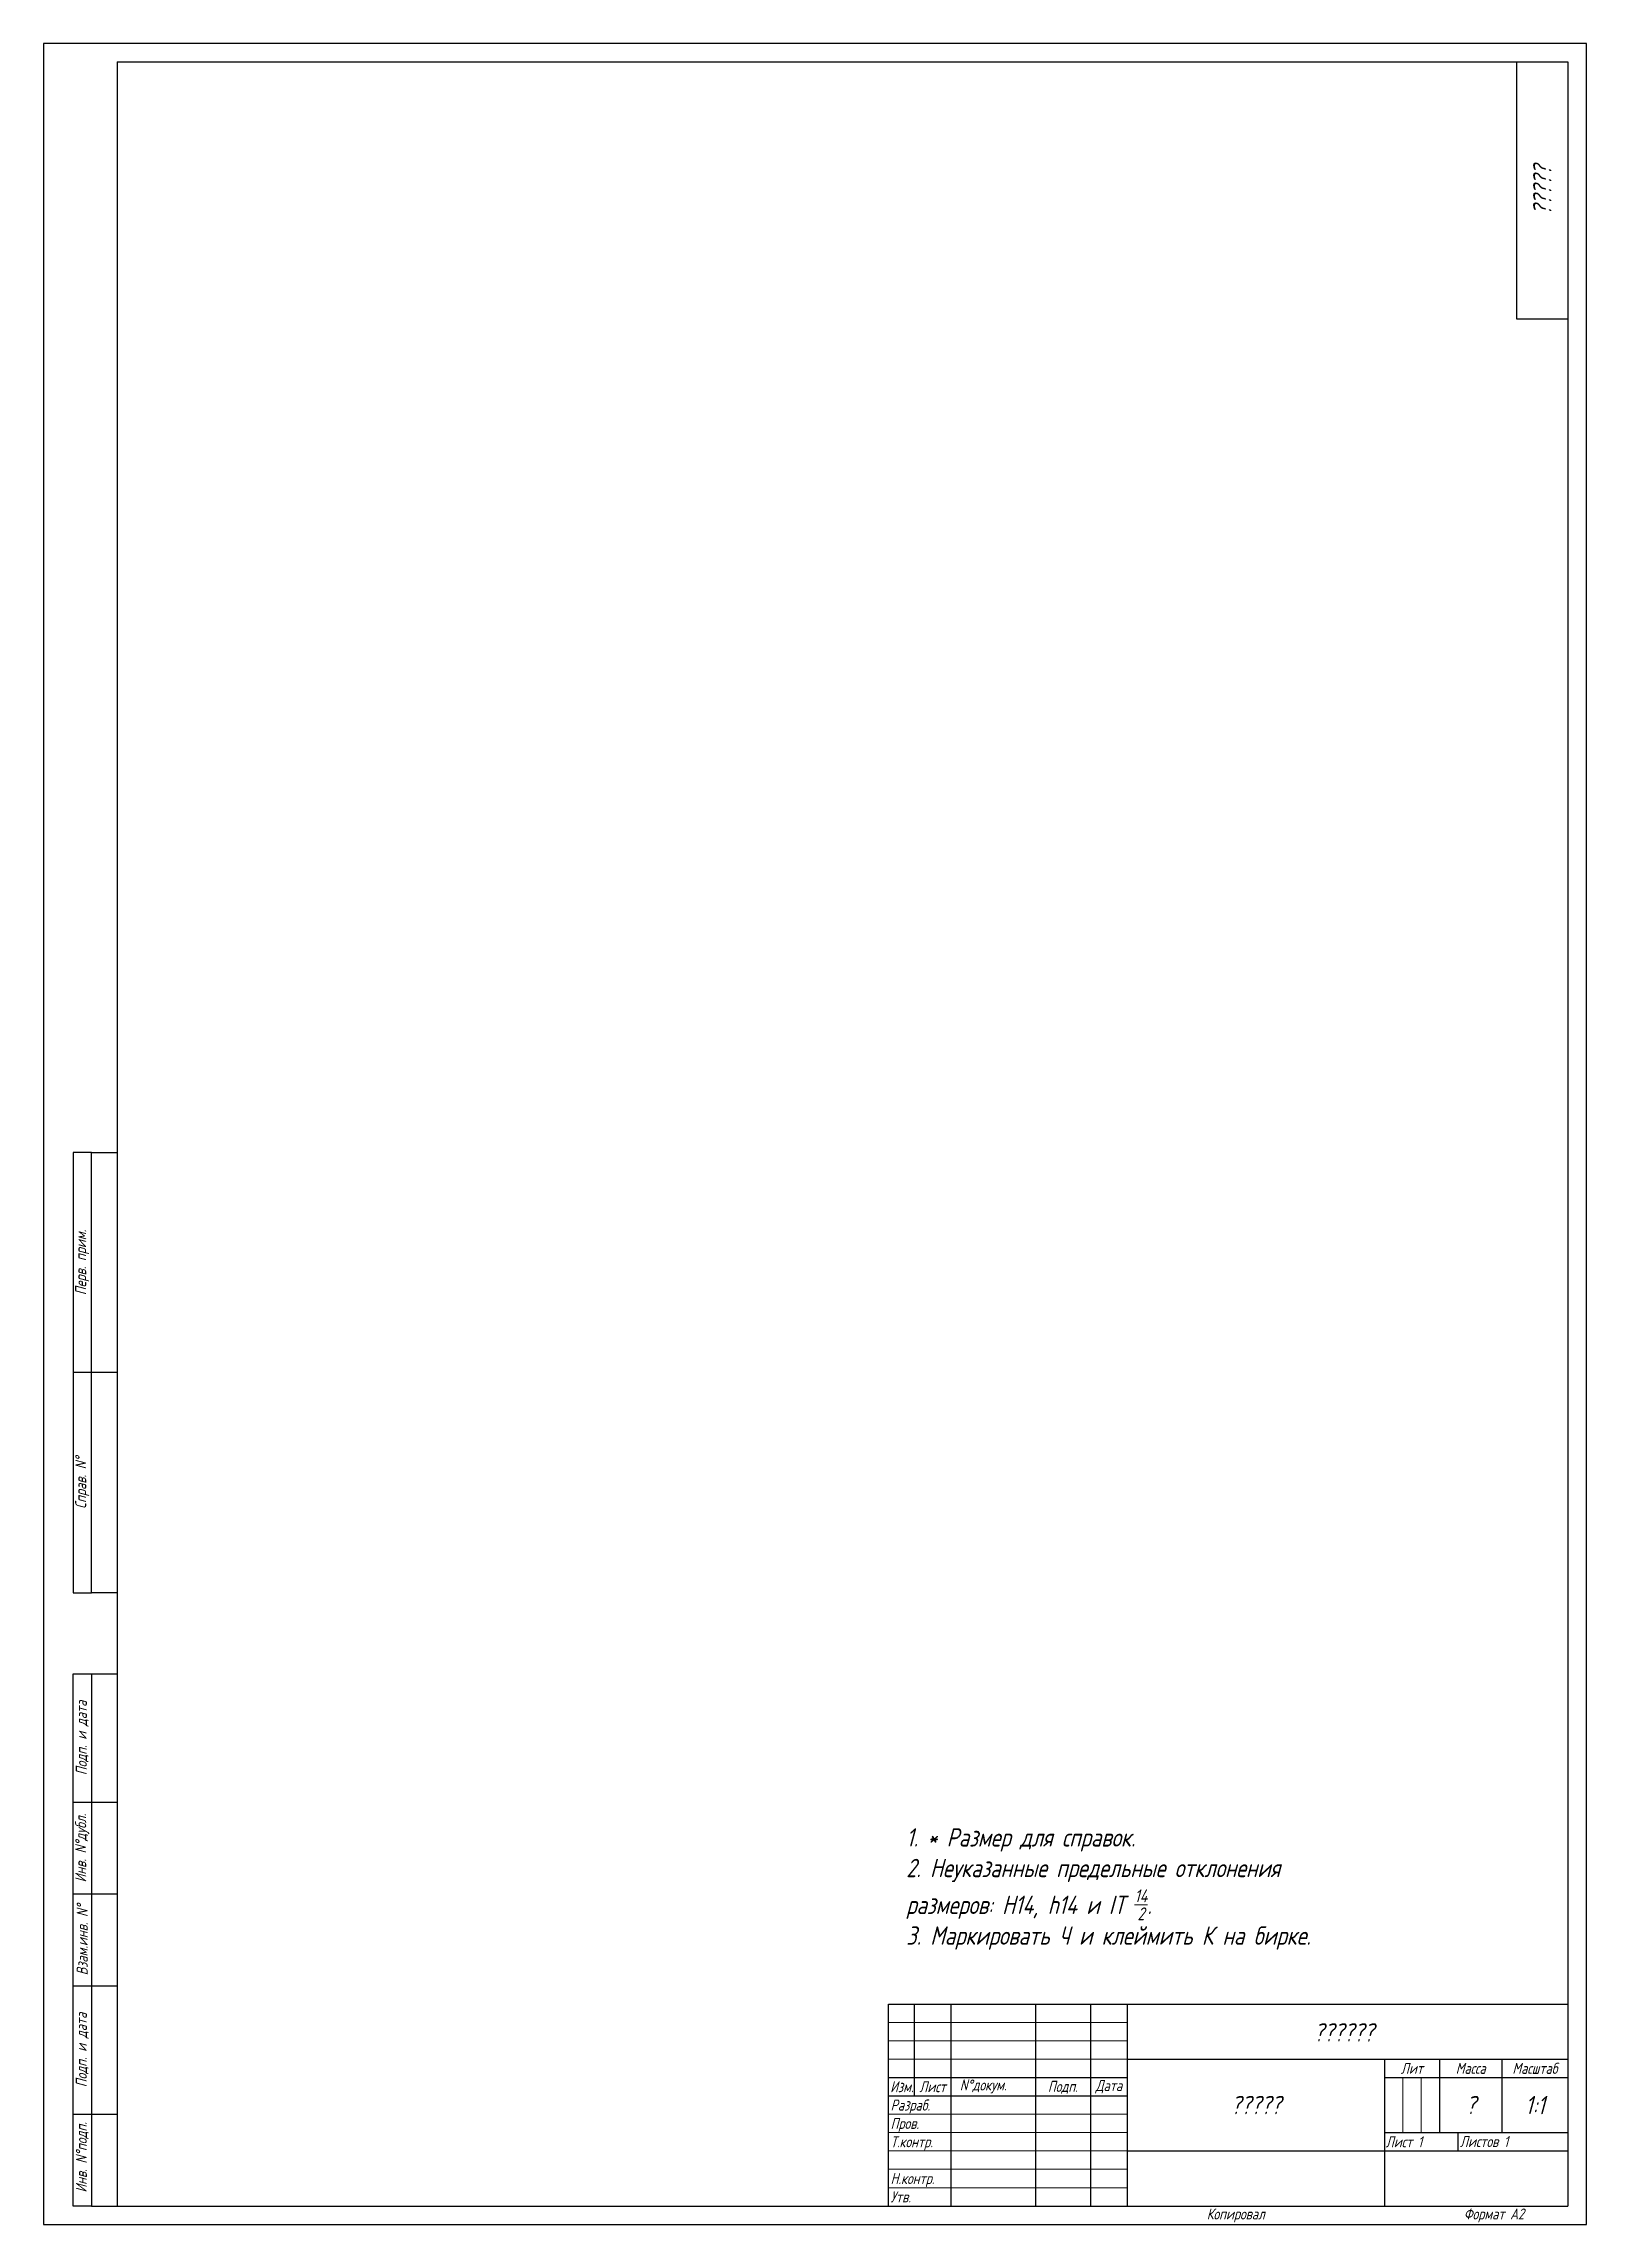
# Paper-space layout 'А2верт' of a CAD drawing. Extents: x 0 to 420, y 0 to 594.
import ezdxf

# ---------------------------------------------------------------- set-up
doc = ezdxf.new("R2010")
doc.units = 0
doc.header["$LTSCALE"] = 0.3
for name, color, linetype, lineweight in [('Format', 7, 'CONTINUOUS', 30), ('Text', 242, 'CONTINUOUS', 15), ('Tonk', 8, 'CONTINUOUS', 15)]:
    doc.layers.add(name, color=color, linetype=linetype, lineweight=lineweight)
doc.styles.get("Standard").update_dxf_attribs({"font": 'isocpeur.ttf', "width": 0.8, "oblique": 15})

psp = doc.layouts.new('А2верт')

# ---------------------------------------------------------------- linework, layer by layer
at = {"layer": 'Format'}
for p, q in [((420, 594), (0, 594)), ((0, 594), (0, 0)), ((420, 0), (420, 594)), ((20, 589), (20, 589)), ((20, 589), (20, 5)), ((20, 589), (415, 589)), ((401, 589), (401, 519)), ((415, 589), (415, 5)), ((401, 519), (415, 519)), ((8, 292), (8, 172)), ((13, 292), (8, 292)), ((13, 172), (13, 292)), ((13, 292), (20, 292)), ((20, 232), (8, 232)), ((8, 172), (13, 172)), ((20, 172), (13, 172)), ((8, 5), (8, 150)), ((8, 150), (13, 150)), ((13, 150), (13, 5)), ((13, 150), (20, 150)), ((8, 115), (20, 115)), ((8, 90), (20, 90)), ((8, 65), (20, 65)), ((230, 5), (230, 60)), ((230, 60), (415, 60)), ((237, 60), (237, 35)), ((247, 60), (247, 5)), ((270, 60), (270, 5)), ((285, 60), (285, 5)), ((295, 60), (295, 5)), ((295, 45), (415, 45)), ((365, 45), (365, 5)), ((380, 45), (380, 25)), ((397, 45), (397, 25)), ((230, 40), (295, 40)), ((365, 40), (415, 40)), ((8, 30), (20, 30)), ((230, 35), (295, 35)), ((365, 25), (415, 25)), ((385, 25), (385, 20)), ((295, 20), (415, 20)), ((0, 0), (420, 0)), ((13, 5), (8, 5)), ((13, 5), (415, 5))]:
    psp.add_line(p, q, dxfattribs=at)
at = {"layer": 'Tonk'}
for p, q in [((230, 55), (295, 55)), ((230, 50), (295, 50)), ((230, 45), (295, 45)), ((370, 25), (370, 40)), ((375, 25), (375, 40)), ((230, 30), (295, 30)), ((230, 25), (295, 25)), ((230, 20), (295, 20)), ((230, 15), (295, 15)), ((230, 10), (295, 10))]:
    psp.add_line(p, q, dxfattribs=at)

# ---------------------------------------------------------------- texts
at = {"layer": 'Text', "attachment_point": 5, "rotation": 90}
for s, insert, char_height, width in [('?????', (408, 554), 5, 70), ('Перв. прим.', (10.5, 262), 3, 60), ('{\\fISOCPEUR|b0|i0|c204|p34;Справ}. N°', (10.5, 202), 3, 60), ('Подп. и дата', (10.5, 132.5), 3, 35), ('{\\fISOCPEUR|b0|i0|c204|p34;Инв}. N°{\\fISOCPEUR|b0|i0|c204|p34;дубл}.', (10.5, 102.5), 3, 25), ('{\\fISOCPEUR|b0|i0|c204|p34;Взам}.{\\fISOCPEUR|b0|i0|c204|p34;инв}. N°', (10.5, 77.5), 3, 27.3602), ('Подп. и дата', (10.5, 47.5), 3, 35), ('{\\fISOCPEUR|b0|i0|c204|p34;Инв}. N°{\\fISOCPEUR|b0|i0|c204|p34;подп}.', (10.5, 18.25), 3, 26.6565)]:
    psp.add_mtext(s, dxfattribs=dict(at, insert=insert, char_height=char_height, width=width))
at = {"layer": 'Text'}
for s, insert, char_height, width, attachment_point in [('\\A1;1. * {\\fISOCPEUR|b0|i0|c204|p34;Размер} {\\fISOCPEUR|b0|i0|c204|p34;для} {\\fISOCPEUR|b0|i0|c204|p34;справок}.\\P2. {\\fISOCPEUR|b0|i0|c204|p34;Неуказанные} {\\fISOCPEUR|b0|i0|c204|p34;предельные} {\\fISOCPEUR|b0|i0|c204|p34;отклонения} \\P{\\fISOCPEUR|b0|i0|c204|p34;размеров}: H14, h14 {\\fISOCPEUR|b0|i0|c204|p34;и} IT {\\H0.7x;\\S14/2;}.\\P3. {\\fISOCPEUR|b0|i0|c204|p34;Маркировать} {\\fISOCPEUR|b0|i0|c204|p34;Ч} {\\fISOCPEUR|b0|i0|c204|p34;и} {\\fISOCPEUR|b0|i0|c204|p34;клеймить} {\\fISOCPEUR|b0|i0|c204|p34;К} {\\fISOCPEUR|b0|i0|c204|p34;на} {\\fISOCPEUR|b0|i0|c204|p34;бирке}.', (234.83, 107.91), 5, 180.461, 1), ('??????', (353.93, 52.29), 5, 120, 5), ('Лит', (372.5, 42.5), 3, 15, 5), ('Масса', (388.5, 42.5), 3, 17, 5), ('Масштаб', (406, 42.5), 3, 18, 5), ('Изм.', (233.65, 37.5), 3, 7, 5), ('Лист', (242, 37.5), 3, 10, 5), ('N°{\\fISOCPEUR|b0|i0|c204|p34;докум}.', (249.43, 39.48), 3, 22.4183, 1), ('Подп.', (277.47, 37.35), 3, 15, 5), ('{\\fISOCPEUR|b0|i0|c204|p34;Дата}', (290, 37.5), 3, 10, 5), ('Разраб.', (230.58, 34), 3, 17, 1), ('?????', (330, 32.5), 5, 70, 5), ('?', (388.5, 32.5), 5, 17, 5), ('1:1', (406, 32.5), 5, 18, 5), ('Пров.', (230.58, 29), 3, 17, 1), ('{\\fISOCPEUR|b0|i0|c204|p34;Т}.{\\fISOCPEUR|b0|i0|c204|p34;контр}.', (230.58, 24), 3, 17, 1), ('{\\fISOCPEUR|b0|i0|c204|p34;Лист} 1', (365.38, 22.5), 3, 20, 4), ('{\\fISOCPEUR|b0|i0|c204|p34;Листов} 1', (385.58, 24.08), 3, 30, 1), ('{\\fISOCPEUR|b0|i0|c204|p34;Н}.{\\fISOCPEUR|b0|i0|c204|p34;контр}.', (230.58, 14), 3, 19.4235, 1), ('Утв.', (230.58, 9), 3, 17, 1), ('Копировал', (316.64, 4.34), 3, 70.0934, 1), ('{\\fISOCPEUR|b0|i0|c204|p34;Формат А2}', (386.64, 4.34), 3, 50.1158, 1)]:
    psp.add_mtext(s, dxfattribs=dict(at, insert=insert, char_height=char_height, width=width, attachment_point=attachment_point))

doc.saveas('drawing.dxf')
